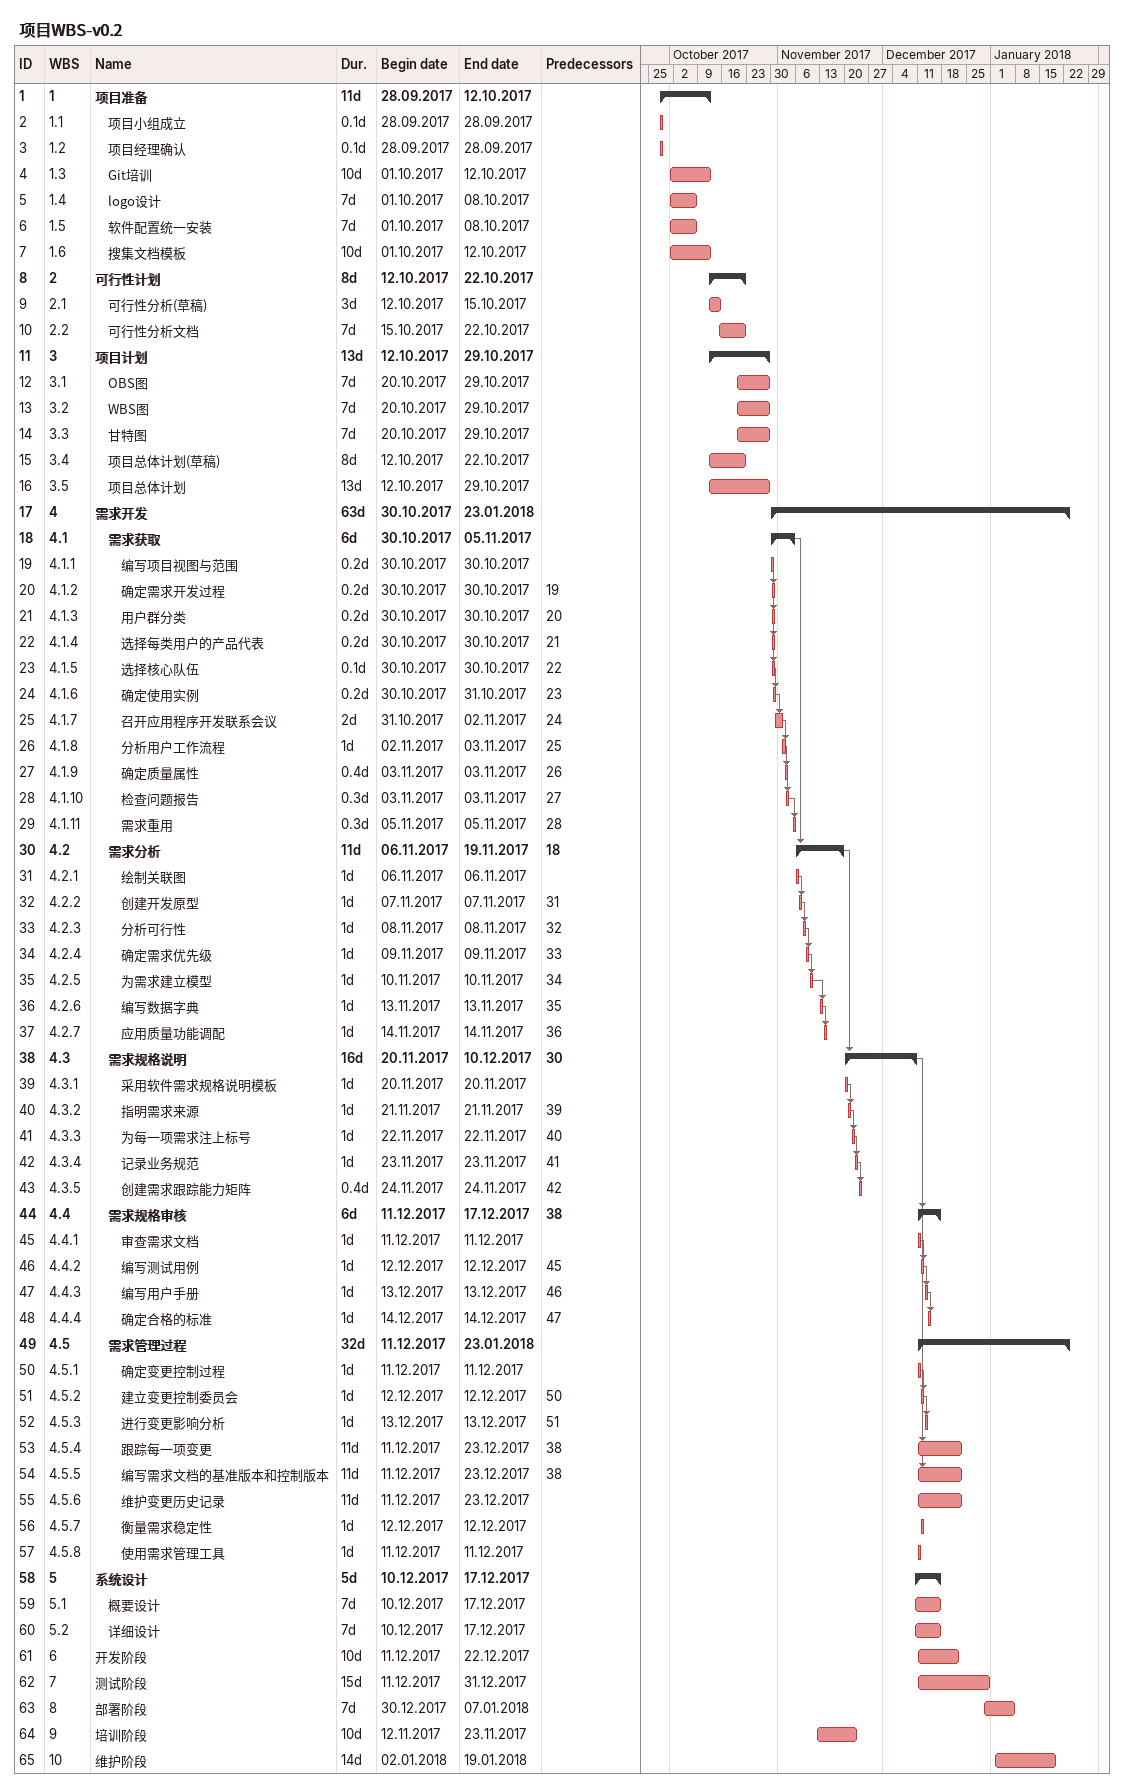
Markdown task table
项目WBS-v0.2

| ID | WBS | Task | Duration | Start | Finish | Predecessors |
|---|---|---|---|---|---|---|
| 1 | 1 | **项目准备** | 11d | 2017-09-28 | 2017-10-12 |  |
| 2 | 1.1 | 项目小组成立 | 0.1d | 2017-09-28 | 2017-09-28 |  |
| 3 | 1.2 | 项目经理确认 | 0.1d | 2017-09-28 | 2017-09-28 |  |
| 4 | 1.3 | Git培训 | 10d | 2017-10-01 | 2017-10-12 |  |
| 5 | 1.4 | logo设计 | 7d | 2017-10-01 | 2017-10-08 |  |
| 6 | 1.5 | 软件配置统一安装 | 7d | 2017-10-01 | 2017-10-08 |  |
| 7 | 1.6 | 搜集文档模板 | 10d | 2017-10-01 | 2017-10-12 |  |
| 8 | 2 | **可行性计划** | 8d | 2017-10-12 | 2017-10-22 |  |
| 9 | 2.1 | 可行性分析(草稿) | 3d | 2017-10-12 | 2017-10-15 |  |
| 10 | 2.2 | 可行性分析文档 | 7d | 2017-10-15 | 2017-10-22 |  |
| 11 | 3 | **项目计划** | 13d | 2017-10-12 | 2017-10-29 |  |
| 12 | 3.1 | OBS图 | 7d | 2017-10-20 | 2017-10-29 |  |
| 13 | 3.2 | WBS图 | 7d | 2017-10-20 | 2017-10-29 |  |
| 14 | 3.3 | 甘特图 | 7d | 2017-10-20 | 2017-10-29 |  |
| 15 | 3.4 | 项目总体计划(草稿) | 8d | 2017-10-12 | 2017-10-22 |  |
| 16 | 3.5 | 项目总体计划 | 13d | 2017-10-12 | 2017-10-29 |  |
| 17 | 4 | **需求开发** | 63d | 2017-10-30 | 2018-01-23 |  |
| 18 | 4.1 | **需求获取** | 6d | 2017-10-30 | 2017-11-05 |  |
| 19 | 4.1.1 | 编写项目视图与范围 | 0.2d | 2017-10-30 | 2017-10-30 |  |
| 20 | 4.1.2 | 确定需求开发过程 | 0.2d | 2017-10-30 | 2017-10-30 | 19 |
| 21 | 4.1.3 | 用户群分类 | 0.2d | 2017-10-30 | 2017-10-30 | 20 |
| 22 | 4.1.4 | 选择每类用户的产品代表 | 0.2d | 2017-10-30 | 2017-10-30 | 21 |
| 23 | 4.1.5 | 选择核心队伍 | 0.1d | 2017-10-30 | 2017-10-30 | 22 |
| 24 | 4.1.6 | 确定使用实例 | 0.2d | 2017-10-30 | 2017-10-31 | 23 |
| 25 | 4.1.7 | 召开应用程序开发联系会议 | 2d | 2017-10-31 | 2017-11-02 | 24 |
| 26 | 4.1.8 | 分析用户工作流程 | 1d | 2017-11-02 | 2017-11-03 | 25 |
| 27 | 4.1.9 | 确定质量属性 | 0.4d | 2017-11-03 | 2017-11-03 | 26 |
| 28 | 4.1.10 | 检查问题报告 | 0.3d | 2017-11-03 | 2017-11-03 | 27 |
| 29 | 4.1.11 | 需求重用 | 0.3d | 2017-11-05 | 2017-11-05 | 28 |
| 30 | 4.2 | **需求分析** | 11d | 2017-11-06 | 2017-11-19 | 18 |
| 31 | 4.2.1 | 绘制关联图 | 1d | 2017-11-06 | 2017-11-06 |  |
| 32 | 4.2.2 | 创建开发原型 | 1d | 2017-11-07 | 2017-11-07 | 31 |
| 33 | 4.2.3 | 分析可行性 | 1d | 2017-11-08 | 2017-11-08 | 32 |
| 34 | 4.2.4 | 确定需求优先级 | 1d | 2017-11-09 | 2017-11-09 | 33 |
| 35 | 4.2.5 | 为需求建立模型 | 1d | 2017-11-10 | 2017-11-10 | 34 |
| 36 | 4.2.6 | 编写数据字典 | 1d | 2017-11-13 | 2017-11-13 | 35 |
| 37 | 4.2.7 | 应用质量功能调配 | 1d | 2017-11-14 | 2017-11-14 | 36 |
| 38 | 4.3 | **需求规格说明** | 16d | 2017-11-20 | 2017-12-10 | 30 |
| 39 | 4.3.1 | 采用软件需求规格说明模板 | 1d | 2017-11-20 | 2017-11-20 |  |
| 40 | 4.3.2 | 指明需求来源 | 1d | 2017-11-21 | 2017-11-21 | 39 |
| 41 | 4.3.3 | 为每一项需求注上标号 | 1d | 2017-11-22 | 2017-11-22 | 40 |
| 42 | 4.3.4 | 记录业务规范 | 1d | 2017-11-23 | 2017-11-23 | 41 |
| 43 | 4.3.5 | 创建需求跟踪能力矩阵 | 0.4d | 2017-11-24 | 2017-11-24 | 42 |
| 44 | 4.4 | **需求规格审核** | 6d | 2017-12-11 | 2017-12-17 | 38 |
| 45 | 4.4.1 | 审查需求文档 | 1d | 2017-12-11 | 2017-12-11 |  |
| 46 | 4.4.2 | 编写测试用例 | 1d | 2017-12-12 | 2017-12-12 | 45 |
| 47 | 4.4.3 | 编写用户手册 | 1d | 2017-12-13 | 2017-12-13 | 46 |
| 48 | 4.4.4 | 确定合格的标准 | 1d | 2017-12-14 | 2017-12-14 | 47 |
| 49 | 4.5 | **需求管理过程** | 32d | 2017-12-11 | 2018-01-23 |  |
| 50 | 4.5.1 | 确定变更控制过程 | 1d | 2017-12-11 | 2017-12-11 |  |
| 51 | 4.5.2 | 建立变更控制委员会 | 1d | 2017-12-12 | 2017-12-12 | 50 |
| 52 | 4.5.3 | 进行变更影响分析 | 1d | 2017-12-13 | 2017-12-13 | 51 |
| 53 | 4.5.4 | 跟踪每一项变更 | 11d | 2017-12-11 | 2017-12-23 | 38 |
| 54 | 4.5.5 | 编写需求文档的基准版本和控制版本 | 11d | 2017-12-11 | 2017-12-23 | 38 |
| 55 | 4.5.6 | 维护变更历史记录 | 11d | 2017-12-11 | 2017-12-23 |  |
| 56 | 4.5.7 | 衡量需求稳定性 | 1d | 2017-12-12 | 2017-12-12 |  |
| 57 | 4.5.8 | 使用需求管理工具 | 1d | 2017-12-11 | 2017-12-11 |  |
| 58 | 5 | **系统设计** | 5d | 2017-12-10 | 2017-12-17 |  |
| 59 | 5.1 | 概要设计 | 7d | 2017-12-10 | 2017-12-17 |  |
| 60 | 5.2 | 详细设计 | 7d | 2017-12-10 | 2017-12-17 |  |
| 61 | 6 | 开发阶段 | 10d | 2017-12-11 | 2017-12-22 |  |
| 62 | 7 | 测试阶段 | 15d | 2017-12-11 | 2017-12-31 |  |
| 63 | 8 | 部署阶段 | 7d | 2017-12-30 | 2018-01-07 |  |
| 64 | 9 | 培训阶段 | 10d | 2017-11-12 | 2017-11-23 |  |
| 65 | 10 | 维护阶段 | 14d | 2018-01-02 | 2018-01-19 |  |
